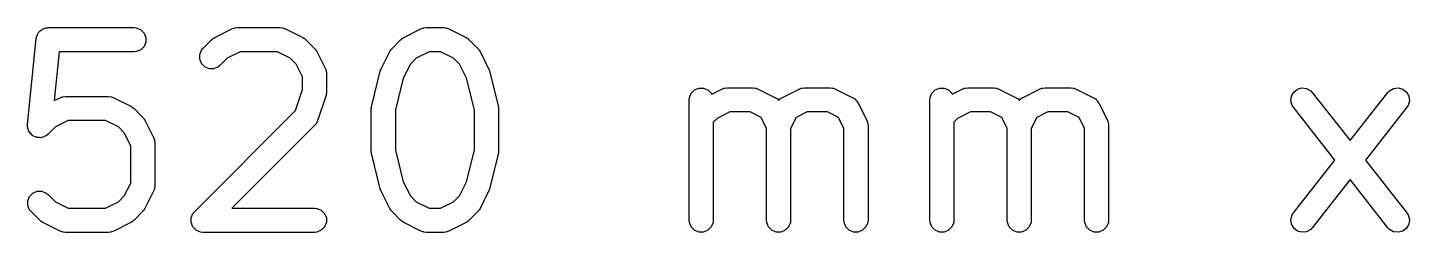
# Model space of a CAD drawing. Header units: inches. Extents: x -2.6 to 7.6, y 0.3 to 5.2.
# Drawn here: x 4.8255 to 5.2777, y 4.7604 to 4.8273 of the extents above; entities that cross this region are included whole.
import ezdxf

# ---------------------------------------------------------------- set-up
doc = ezdxf.new("R2010")
doc.units = ezdxf.units.IN
doc.header["$MEASUREMENT"] = 0
doc.layers.add('BLACK', color=250, linetype='CONTINUOUS')

msp = doc.modelspace()

# ---------------------------------------------------------------- linework, layer by layer
at = {"layer": 'BLACK', "linetype": 'CONTINUOUS'}
for p, q in [((4.82848, 4.82453), (4.82875, 4.82504)), ((4.82875, 4.82504), (4.82897, 4.82557)), ((4.82897, 4.82557), (4.82911, 4.82571)), ((4.82911, 4.82571), (4.8292, 4.82589)), ((4.8292, 4.82589), (4.82965, 4.82625)), ((4.82965, 4.82625), (4.83006, 4.82666)), ((4.83006, 4.82666), (4.83024, 4.82673)), ((4.83024, 4.82673), (4.83039, 4.82686)), ((4.83039, 4.82686), (4.83094, 4.82703)), ((4.83094, 4.82703), (4.83148, 4.82725)), ((4.83148, 4.82725), (4.83177, 4.82728)), ((4.83177, 4.82728), (4.83186, 4.8273)), ((4.83186, 4.8273), (4.83196, 4.82729)), ((4.83196, 4.82729), (4.83224, 4.82732)), ((4.83224, 4.82732), (4.86037, 4.82732)), ((4.86037, 4.82732), (4.86113, 4.82725)), ((4.86113, 4.82725), (4.86255, 4.82666)), ((4.86255, 4.82666), (4.86364, 4.82557)), ((4.86364, 4.82557), (4.86423, 4.82415)), ((4.88673, 4.82409), (4.89235, 4.82691)), ((4.89235, 4.82691), (4.89307, 4.82718)), ((4.89307, 4.82718), (4.89321, 4.82719)), ((4.89321, 4.82719), (4.89334, 4.82725)), ((4.89334, 4.82725), (4.89411, 4.82732)), ((4.89411, 4.82732), (4.90817, 4.82732)), ((4.90817, 4.82732), (4.90894, 4.82725)), ((4.90894, 4.82725), (4.90907, 4.82719)), ((4.90907, 4.82719), (4.90921, 4.82718)), ((4.90921, 4.82718), (4.90993, 4.82691)), ((4.90993, 4.82691), (4.91556, 4.82409)), ((4.94859, 4.82409), (4.95422, 4.82691)), ((4.95422, 4.82691), (4.95494, 4.82718)), ((4.95494, 4.82718), (4.95508, 4.82719)), ((4.95508, 4.82719), (4.95521, 4.82725)), ((4.95521, 4.82725), (4.95598, 4.82732)), ((4.95598, 4.82732), (4.9616, 4.82732)), ((4.9616, 4.82732), (4.96237, 4.82725)), ((4.96237, 4.82725), (4.9625, 4.82719)), ((4.9625, 4.82719), (4.96264, 4.82718)), ((4.96264, 4.82718), (4.96336, 4.82691)), ((4.96336, 4.82691), (4.96899, 4.82409)), ((4.82551, 4.79565), (4.82833, 4.82378)), ((4.82833, 4.82378), (4.82838, 4.82406)), ((4.82838, 4.82415), (4.82842, 4.82424)), ((4.82838, 4.82406), (4.82838, 4.82415)), ((4.82842, 4.82424), (4.82848, 4.82453)), ((4.86255, 4.82011), (4.86113, 4.81952)), ((4.86364, 4.8212), (4.86255, 4.82011)), ((4.86423, 4.82262), (4.86364, 4.8212)), ((4.86423, 4.82415), (4.86423, 4.82262)), ((4.8824, 4.81995), (4.88289, 4.82054)), ((4.88289, 4.82054), (4.8857, 4.82336)), ((4.8857, 4.82336), (4.88601, 4.8236)), ((4.88601, 4.8236), (4.88607, 4.82368)), ((4.88607, 4.82368), (4.88619, 4.82376)), ((4.88619, 4.82376), (4.8863, 4.82385)), ((4.8863, 4.82385), (4.8864, 4.82389)), ((4.8864, 4.82389), (4.88673, 4.82409)), ((4.91556, 4.82409), (4.91589, 4.82389)), ((4.91589, 4.82389), (4.91598, 4.82385)), ((4.91598, 4.82385), (4.91609, 4.82376)), ((4.91609, 4.82376), (4.91621, 4.82368)), ((4.91621, 4.82368), (4.91628, 4.8236)), ((4.91628, 4.8236), (4.91658, 4.82336)), ((4.91658, 4.82336), (4.91939, 4.82054)), ((4.91939, 4.82054), (4.91964, 4.82024)), ((4.91964, 4.82024), (4.91972, 4.82017)), ((4.91972, 4.82017), (4.91979, 4.82006)), ((4.94436, 4.82006), (4.94443, 4.82017)), ((4.94443, 4.82017), (4.94451, 4.82024)), ((4.94451, 4.82024), (4.94476, 4.82054)), ((4.94476, 4.82054), (4.94757, 4.82336)), ((4.94757, 4.82336), (4.94787, 4.8236)), ((4.94787, 4.8236), (4.94794, 4.82368)), ((4.94794, 4.82368), (4.94806, 4.82376)), ((4.94806, 4.82376), (4.94817, 4.82385)), ((4.94817, 4.82385), (4.94826, 4.82389)), ((4.94826, 4.82389), (4.94859, 4.82409)), ((4.96899, 4.82409), (4.96932, 4.82389)), ((4.96932, 4.82389), (4.96941, 4.82385)), ((4.96941, 4.82385), (4.96952, 4.82376)), ((4.96952, 4.82376), (4.96964, 4.82368)), ((4.96964, 4.82368), (4.96971, 4.8236)), ((4.96971, 4.8236), (4.97001, 4.82336)), ((4.97001, 4.82336), (4.97282, 4.82054)), ((4.97282, 4.82054), (4.97307, 4.82024)), ((4.97307, 4.82024), (4.97315, 4.82017)), ((4.97315, 4.82017), (4.97322, 4.82006)), ((4.83581, 4.81945), (4.83421, 4.80346)), ((4.86037, 4.81945), (4.83581, 4.81945)), ((4.86113, 4.81952), (4.86037, 4.81945)), ((4.88181, 4.81853), (4.8824, 4.81995)), ((4.88181, 4.81699), (4.88181, 4.81853)), ((4.8824, 4.81557), (4.88181, 4.81699)), ((4.88349, 4.81449), (4.8824, 4.81557)), ((4.89082, 4.81734), (4.88846, 4.81498)), ((4.89504, 4.81945), (4.89082, 4.81734)), ((4.90724, 4.81945), (4.89504, 4.81945)), ((4.91146, 4.81734), (4.90724, 4.81945)), ((4.91337, 4.81543), (4.91146, 4.81734)), ((4.91979, 4.82006), (4.91988, 4.81995)), ((4.91988, 4.81995), (4.91992, 4.81985)), ((4.91992, 4.81985), (4.92013, 4.81952)), ((4.92013, 4.81952), (4.92294, 4.8139)), ((4.94121, 4.8139), (4.94402, 4.81952)), ((4.94402, 4.81952), (4.94423, 4.81985)), ((4.94423, 4.81985), (4.94427, 4.81995)), ((4.94427, 4.81995), (4.94436, 4.82006)), ((4.95269, 4.81734), (4.95078, 4.81543)), ((4.95691, 4.81945), (4.95269, 4.81734)), ((4.96067, 4.81945), (4.95691, 4.81945)), ((4.9649, 4.81734), (4.96067, 4.81945)), ((4.9668, 4.81543), (4.9649, 4.81734)), ((4.97322, 4.82006), (4.97331, 4.81995)), ((4.97331, 4.81995), (4.97335, 4.81985)), ((4.97335, 4.81985), (4.97356, 4.81952)), ((4.97356, 4.81952), (4.97637, 4.8139)), ((4.88491, 4.8139), (4.88349, 4.81449)), ((4.88644, 4.8139), (4.88491, 4.8139)), ((4.88786, 4.81449), (4.88644, 4.8139)), ((4.88846, 4.81498), (4.88786, 4.81449)), ((4.91548, 4.81121), (4.91337, 4.81543)), ((4.91548, 4.80715), (4.91548, 4.81121)), ((4.92294, 4.8139), (4.92322, 4.81318)), ((4.92322, 4.81318), (4.92323, 4.81303)), ((4.92323, 4.81303), (4.92328, 4.8129)), ((4.92328, 4.8129), (4.92336, 4.81214)), ((4.92336, 4.81214), (4.92336, 4.80651)), ((4.9381, 4.80184), (4.94091, 4.81309)), ((4.94091, 4.81309), (4.94093, 4.81315)), ((4.94093, 4.81318), (4.94106, 4.8135)), ((4.94093, 4.81315), (4.94093, 4.81318)), ((4.94106, 4.8135), (4.94117, 4.81382)), ((4.94117, 4.81382), (4.94119, 4.81384)), ((4.94119, 4.81384), (4.94121, 4.8139)), ((4.95078, 4.81543), (4.94844, 4.81076)), ((4.96914, 4.81076), (4.9668, 4.81543)), ((4.97637, 4.8139), (4.97639, 4.81384)), ((4.97639, 4.81384), (4.97641, 4.81382)), ((4.97641, 4.81382), (4.97653, 4.8135)), ((4.97653, 4.8135), (4.97665, 4.81318)), ((4.97665, 4.81318), (4.97665, 4.81315)), ((4.97665, 4.81315), (4.97667, 4.81309)), ((4.97667, 4.81309), (4.97948, 4.80184)), ((4.91317, 4.8002), (4.91548, 4.80715)), ((4.92336, 4.80651), (4.92332, 4.80612)), ((4.94844, 4.81076), (4.94586, 4.8004)), ((4.97173, 4.8004), (4.96914, 4.81076)), ((5.04269, 4.80589), (5.04378, 4.80697)), ((5.04378, 4.80697), (5.0452, 4.80756)), ((5.0452, 4.80756), (5.04674, 4.80756)), ((5.04674, 4.80756), (5.04815, 4.80697)), ((5.04815, 4.80697), (5.04924, 4.80589)), ((5.04937, 4.80558), (5.05264, 4.80722)), ((5.05264, 4.80722), (5.05336, 4.8075)), ((5.05336, 4.8075), (5.05351, 4.80751)), ((5.05351, 4.80751), (5.05364, 4.80756)), ((5.05364, 4.80756), (5.0544, 4.80764)), ((5.0544, 4.80764), (5.06284, 4.80764)), ((5.06284, 4.80764), (5.06361, 4.80756)), ((5.06361, 4.80756), (5.06374, 4.80751)), ((5.06374, 4.80751), (5.06388, 4.8075)), ((5.06388, 4.8075), (5.0646, 4.80722)), ((5.0646, 4.80722), (5.07023, 4.80441)), ((5.07233, 4.80441), (5.07795, 4.80722)), ((5.07795, 4.80722), (5.07867, 4.8075)), ((5.07867, 4.8075), (5.07881, 4.80751)), ((5.07881, 4.80751), (5.07895, 4.80756)), ((5.07895, 4.80756), (5.07971, 4.80764)), ((5.07971, 4.80764), (5.08815, 4.80764)), ((5.08815, 4.80764), (5.08892, 4.80756)), ((5.08892, 4.80756), (5.08905, 4.80751)), ((5.08905, 4.80751), (5.08919, 4.8075)), ((5.08919, 4.8075), (5.08991, 4.80722)), ((5.08991, 4.80722), (5.09553, 4.80441)), ((5.12143, 4.80589), (5.12252, 4.80697)), ((5.12252, 4.80697), (5.12394, 4.80756)), ((5.12394, 4.80756), (5.12548, 4.80756)), ((5.12548, 4.80756), (5.12689, 4.80697)), ((5.12689, 4.80697), (5.12798, 4.80589)), ((5.12811, 4.80558), (5.13138, 4.80722)), ((5.13138, 4.80722), (5.1321, 4.8075)), ((5.1321, 4.8075), (5.13225, 4.80751)), ((5.13225, 4.80751), (5.13238, 4.80756)), ((5.13238, 4.80756), (5.13314, 4.80764)), ((5.13314, 4.80764), (5.14158, 4.80764)), ((5.14158, 4.80764), (5.14235, 4.80756)), ((5.14235, 4.80756), (5.14248, 4.80751)), ((5.14248, 4.80751), (5.14262, 4.8075)), ((5.14262, 4.8075), (5.14334, 4.80722)), ((5.14334, 4.80722), (5.14897, 4.80441)), ((5.15107, 4.80441), (5.15669, 4.80722)), ((5.15669, 4.80722), (5.15741, 4.8075)), ((5.15741, 4.8075), (5.15755, 4.80751)), ((5.15755, 4.80751), (5.15769, 4.80756)), ((5.15769, 4.80756), (5.15845, 4.80764)), ((5.15845, 4.80764), (5.16689, 4.80764)), ((5.16689, 4.80764), (5.16766, 4.80756)), ((5.16766, 4.80756), (5.16779, 4.80751)), ((5.16779, 4.80751), (5.16793, 4.8075)), ((5.16793, 4.8075), (5.16865, 4.80722)), ((5.16865, 4.80722), (5.17427, 4.80441)), ((5.23983, 4.80626), (5.24104, 4.80721)), ((5.24104, 4.80721), (5.24252, 4.80763)), ((5.24252, 4.80763), (5.24404, 4.80744)), ((5.24404, 4.80744), (5.24538, 4.80669)), ((5.24538, 4.80669), (5.24591, 4.80613)), ((5.27066, 4.80613), (5.27119, 4.80669)), ((5.27119, 4.80669), (5.27253, 4.80744)), ((5.27253, 4.80744), (5.27405, 4.80763)), ((5.27405, 4.80763), (5.27553, 4.80721)), ((5.27553, 4.80721), (5.27674, 4.80626)), ((4.83421, 4.80346), (4.83611, 4.80441)), ((4.83611, 4.80441), (4.83683, 4.80468)), ((4.83683, 4.80468), (4.83697, 4.80469)), ((4.83697, 4.80469), (4.8371, 4.80475)), ((4.8371, 4.80475), (4.83787, 4.80482)), ((4.83787, 4.80482), (4.85193, 4.80482)), ((4.85193, 4.80482), (4.8527, 4.80475)), ((4.8527, 4.80475), (4.85283, 4.80469)), ((4.85283, 4.80469), (4.85297, 4.80468)), ((4.85297, 4.80468), (4.85369, 4.80441)), ((4.85369, 4.80441), (4.85931, 4.8016)), ((4.92316, 4.80527), (4.92034, 4.79683)), ((4.92324, 4.80565), (4.92316, 4.80527)), ((4.92328, 4.80574), (4.92324, 4.80565)), ((4.9233, 4.80588), (4.92328, 4.80574)), ((4.92333, 4.80602), (4.9233, 4.80588)), ((4.92332, 4.80612), (4.92333, 4.80602)), ((5.04203, 4.8037), (5.04211, 4.80447)), ((5.04203, 4.76433), (5.04203, 4.8037)), ((5.04211, 4.80447), (5.04269, 4.80589)), ((5.04924, 4.80589), (5.04937, 4.80558)), ((5.07023, 4.80441), (5.07035, 4.80433)), ((5.07035, 4.80433), (5.07041, 4.80431)), ((5.07041, 4.80431), (5.07049, 4.80424)), ((5.07049, 4.80424), (5.07088, 4.804)), ((5.07088, 4.804), (5.0712, 4.80362)), ((5.0712, 4.80362), (5.07128, 4.80356)), ((5.07128, 4.80356), (5.07135, 4.80362)), ((5.07135, 4.80362), (5.07168, 4.804)), ((5.07168, 4.804), (5.07206, 4.80424)), ((5.07206, 4.80424), (5.07214, 4.80431)), ((5.07214, 4.80431), (5.0722, 4.80433)), ((5.0722, 4.80433), (5.07233, 4.80441)), ((5.09553, 4.80441), (5.09566, 4.80433)), ((5.09566, 4.80433), (5.09572, 4.80431)), ((5.09572, 4.80431), (5.0958, 4.80424)), ((5.0958, 4.80424), (5.09619, 4.804)), ((5.09619, 4.804), (5.09651, 4.80362)), ((5.09651, 4.80362), (5.09688, 4.8033)), ((5.09688, 4.8033), (5.09713, 4.80291)), ((5.09713, 4.80291), (5.09719, 4.80284)), ((5.09719, 4.80284), (5.09721, 4.80278)), ((5.09721, 4.80278), (5.0973, 4.80265)), ((5.0973, 4.80265), (5.10011, 4.79702)), ((5.12077, 4.8037), (5.12085, 4.80447)), ((5.12077, 4.76433), (5.12077, 4.8037)), ((5.12085, 4.80447), (5.12143, 4.80589)), ((5.12798, 4.80589), (5.12811, 4.80558)), ((5.14897, 4.80441), (5.14909, 4.80433)), ((5.14909, 4.80433), (5.14915, 4.80431)), ((5.14915, 4.80431), (5.14923, 4.80424)), ((5.14923, 4.80424), (5.14962, 4.804)), ((5.14962, 4.804), (5.14994, 4.80362)), ((5.14994, 4.80362), (5.15002, 4.80356)), ((5.15002, 4.80356), (5.15009, 4.80362)), ((5.15009, 4.80362), (5.15042, 4.804)), ((5.15042, 4.804), (5.1508, 4.80424)), ((5.1508, 4.80424), (5.15088, 4.80431)), ((5.15088, 4.80431), (5.15094, 4.80433)), ((5.15094, 4.80433), (5.15107, 4.80441)), ((5.17427, 4.80441), (5.1744, 4.80433)), ((5.1744, 4.80433), (5.17446, 4.80431)), ((5.17446, 4.80431), (5.17454, 4.80424)), ((5.17454, 4.80424), (5.17493, 4.804)), ((5.17493, 4.804), (5.17525, 4.80362)), ((5.17525, 4.80362), (5.17562, 4.8033)), ((5.17562, 4.8033), (5.17587, 4.80291)), ((5.17587, 4.80291), (5.17593, 4.80284)), ((5.17593, 4.80284), (5.17595, 4.80278)), ((5.17595, 4.80278), (5.17604, 4.80265)), ((5.17604, 4.80265), (5.17885, 4.79702)), ((5.23889, 4.8034), (5.23908, 4.80492)), ((5.23931, 4.80192), (5.23889, 4.8034)), ((5.23908, 4.80492), (5.23983, 4.80626)), ((5.24591, 4.80613), (5.25828, 4.79039)), ((5.25828, 4.79039), (5.27066, 4.80613)), ((5.27674, 4.80626), (5.27749, 4.80492)), ((5.27768, 4.8034), (5.27726, 4.80192)), ((5.27749, 4.80492), (5.27768, 4.8034)), ((4.85931, 4.8016), (4.85964, 4.80139)), ((4.85964, 4.80139), (4.85974, 4.80135)), ((4.85974, 4.80135), (4.85985, 4.80126)), ((4.85985, 4.80126), (4.85997, 4.80119)), ((4.85997, 4.80119), (4.86004, 4.80111)), ((4.86004, 4.80111), (4.86034, 4.80086)), ((4.86034, 4.80086), (4.86315, 4.79805)), ((4.86315, 4.79805), (4.8634, 4.79775)), ((4.8634, 4.79775), (4.86348, 4.79768)), ((4.86348, 4.79768), (4.86355, 4.79756)), ((4.86355, 4.79756), (4.86364, 4.79745)), ((4.88008, 4.76711), (4.91317, 4.8002)), ((4.93798, 4.80089), (4.93799, 4.80102)), ((4.93798, 4.78683), (4.93798, 4.80089)), ((4.93799, 4.80108), (4.93803, 4.80137)), ((4.93799, 4.80102), (4.93799, 4.80108)), ((4.93803, 4.80137), (4.93806, 4.80166)), ((4.93806, 4.80166), (4.93808, 4.80171)), ((4.93808, 4.80171), (4.9381, 4.80184)), ((4.94586, 4.8004), (4.94586, 4.78731)), ((4.97173, 4.78731), (4.97173, 4.8004)), ((4.97948, 4.80184), (4.9795, 4.80171)), ((4.9795, 4.80171), (4.97953, 4.80166)), ((4.97953, 4.80166), (4.97955, 4.80137)), ((4.97955, 4.80137), (4.9796, 4.80108)), ((4.9796, 4.80108), (4.97959, 4.80102)), ((4.97959, 4.80102), (4.9796, 4.80089)), ((4.9796, 4.80089), (4.9796, 4.78683)), ((5.05111, 4.79765), (5.0499, 4.79644)), ((5.05533, 4.79976), (5.05111, 4.79765)), ((5.06191, 4.79976), (5.05533, 4.79976)), ((5.06553, 4.79795), (5.06191, 4.79976)), ((5.06734, 4.79433), (5.06553, 4.79795)), ((5.07702, 4.79795), (5.07521, 4.79433)), ((5.08064, 4.79976), (5.07702, 4.79795)), ((5.08722, 4.79976), (5.08064, 4.79976)), ((5.09084, 4.79795), (5.08722, 4.79976)), ((5.09265, 4.79433), (5.09084, 4.79795)), ((5.12985, 4.79765), (5.12864, 4.79644)), ((5.13407, 4.79976), (5.12985, 4.79765)), ((5.14065, 4.79976), (5.13407, 4.79976)), ((5.14427, 4.79795), (5.14065, 4.79976)), ((5.14608, 4.79433), (5.14427, 4.79795)), ((5.15576, 4.79795), (5.15395, 4.79433)), ((5.15938, 4.79976), (5.15576, 4.79795)), ((5.16596, 4.79976), (5.15938, 4.79976)), ((5.16958, 4.79795), (5.16596, 4.79976)), ((5.17139, 4.79433), (5.16958, 4.79795)), ((5.23972, 4.80127), (5.23931, 4.80192)), ((5.25328, 4.78401), (5.23972, 4.80127)), ((5.27685, 4.80127), (5.26329, 4.78401)), ((5.27726, 4.80192), (5.27685, 4.80127)), ((4.82551, 4.79488), (4.82551, 4.79565)), ((4.82557, 4.79469), (4.82551, 4.79488)), ((4.82557, 4.7945), (4.82557, 4.79469)), ((4.82579, 4.79396), (4.82557, 4.7945)), ((4.82596, 4.79341), (4.82579, 4.79396)), ((4.82608, 4.79326), (4.82596, 4.79341)), ((4.82616, 4.79308), (4.82608, 4.79326)), ((4.82657, 4.79267), (4.82616, 4.79308)), ((4.83458, 4.79484), (4.83222, 4.79248)), ((4.8388, 4.79695), (4.83458, 4.79484)), ((4.851, 4.79695), (4.8388, 4.79695)), ((4.85522, 4.79484), (4.851, 4.79695)), ((4.85713, 4.79293), (4.85522, 4.79484)), ((4.86364, 4.79745), (4.86368, 4.79735)), ((4.86368, 4.79735), (4.86389, 4.79702)), ((4.86389, 4.79702), (4.8667, 4.7914)), ((4.91939, 4.79529), (4.89237, 4.76827)), ((4.91988, 4.79589), (4.91939, 4.79529)), ((4.91994, 4.79602), (4.91988, 4.79589)), ((4.92003, 4.79613), (4.91994, 4.79602)), ((4.92034, 4.79683), (4.92003, 4.79613)), ((5.0499, 4.79644), (5.0499, 4.76433)), ((5.06734, 4.76433), (5.06734, 4.79433)), ((5.07521, 4.79433), (5.07521, 4.76433)), ((5.09265, 4.76433), (5.09265, 4.79433)), ((5.10011, 4.79702), (5.10038, 4.7963)), ((5.10038, 4.7963), (5.10039, 4.79616)), ((5.10039, 4.79616), (5.10045, 4.79603)), ((5.10045, 4.79603), (5.10052, 4.79526)), ((5.10052, 4.79526), (5.10052, 4.76433)), ((5.12864, 4.79644), (5.12864, 4.76433)), ((5.14608, 4.76433), (5.14608, 4.79433)), ((5.15395, 4.79433), (5.15395, 4.76433)), ((5.17139, 4.76433), (5.17139, 4.79433)), ((5.17885, 4.79702), (5.17912, 4.7963)), ((5.17912, 4.7963), (5.17913, 4.79616)), ((5.17913, 4.79616), (5.17919, 4.79603)), ((5.17919, 4.79603), (5.17926, 4.79526)), ((5.17926, 4.79526), (5.17926, 4.76433)), ((4.82693, 4.79222), (4.82657, 4.79267)), ((4.8271, 4.79213), (4.82693, 4.79222)), ((4.82724, 4.79199), (4.8271, 4.79213)), ((4.82778, 4.79177), (4.82724, 4.79199)), ((4.82828, 4.7915), (4.82778, 4.79177)), ((4.82848, 4.79148), (4.82828, 4.7915)), ((4.82866, 4.7914), (4.82848, 4.79148)), ((4.82924, 4.7914), (4.82866, 4.7914)), ((4.82981, 4.79134), (4.82924, 4.7914)), ((4.83, 4.7914), (4.82981, 4.79134)), ((4.8302, 4.7914), (4.83, 4.7914)), ((4.83073, 4.79162), (4.8302, 4.7914)), ((4.83128, 4.79179), (4.83073, 4.79162)), ((4.83144, 4.79191), (4.83128, 4.79179)), ((4.83162, 4.79199), (4.83144, 4.79191)), ((4.83222, 4.79248), (4.83162, 4.79199)), ((4.85924, 4.78871), (4.85713, 4.79293)), ((4.85924, 4.77651), (4.85924, 4.78871)), ((4.8667, 4.7914), (4.86698, 4.79068)), ((4.86698, 4.79068), (4.86699, 4.79054)), ((4.86699, 4.79054), (4.86704, 4.79041)), ((4.86704, 4.79041), (4.86711, 4.78964)), ((4.86711, 4.78964), (4.86711, 4.77558)), ((4.93799, 4.78669), (4.93798, 4.78683)), ((4.93799, 4.78664), (4.93799, 4.78669)), ((4.93803, 4.78635), (4.93799, 4.78664)), ((4.93806, 4.78606), (4.93803, 4.78635)), ((4.93808, 4.78601), (4.93806, 4.78606)), ((4.9381, 4.78587), (4.93808, 4.78601)), ((4.94091, 4.77462), (4.9381, 4.78587)), ((4.94586, 4.78731), (4.94844, 4.77695)), ((4.96914, 4.77695), (4.97173, 4.78731)), ((4.97948, 4.78587), (4.97667, 4.77462)), ((4.9795, 4.78601), (4.97948, 4.78587)), ((4.97953, 4.78606), (4.9795, 4.78601)), ((4.97955, 4.78635), (4.97953, 4.78606)), ((4.9796, 4.78664), (4.97955, 4.78635)), ((4.9796, 4.78683), (4.97959, 4.78669)), ((4.97959, 4.78669), (4.9796, 4.78664)), ((5.23972, 4.76676), (5.25328, 4.78401)), ((5.26329, 4.78401), (5.27685, 4.76676)), ((4.85713, 4.77229), (4.85924, 4.77651)), ((4.86711, 4.77558), (4.86704, 4.77481)), ((4.94844, 4.77695), (4.95078, 4.77229)), ((4.9668, 4.77229), (4.96914, 4.77695)), ((5.25828, 4.77764), (5.24591, 4.7619)), ((5.27066, 4.7619), (5.25828, 4.77764)), ((4.82557, 4.77072), (4.82616, 4.77214)), ((4.82557, 4.76919), (4.82557, 4.77072)), ((4.82616, 4.77214), (4.82724, 4.77323)), ((4.82724, 4.77323), (4.82866, 4.77382)), ((4.82866, 4.77382), (4.8302, 4.77382)), ((4.8302, 4.77382), (4.83162, 4.77323)), ((4.83162, 4.77323), (4.83222, 4.77274)), ((4.83222, 4.77274), (4.83458, 4.77038)), ((4.83458, 4.77038), (4.8388, 4.76827)), ((4.851, 4.76827), (4.85522, 4.77038)), ((4.85522, 4.77038), (4.85713, 4.77229)), ((4.8667, 4.77382), (4.86389, 4.76819)), ((4.86698, 4.77454), (4.8667, 4.77382)), ((4.86699, 4.77468), (4.86698, 4.77454)), ((4.86704, 4.77481), (4.86699, 4.77468)), ((4.94093, 4.77457), (4.94091, 4.77462)), ((4.94093, 4.77454), (4.94093, 4.77457)), ((4.94106, 4.77422), (4.94093, 4.77454)), ((4.94117, 4.7739), (4.94106, 4.77422)), ((4.94119, 4.77387), (4.94117, 4.7739)), ((4.94121, 4.77382), (4.94119, 4.77387)), ((4.94402, 4.76819), (4.94121, 4.77382)), ((4.95078, 4.77229), (4.95269, 4.77038)), ((4.95269, 4.77038), (4.95691, 4.76827)), ((4.96067, 4.76827), (4.9649, 4.77038)), ((4.9649, 4.77038), (4.9668, 4.77229)), ((4.97637, 4.77382), (4.97356, 4.76819)), ((4.97639, 4.77387), (4.97637, 4.77382)), ((4.97641, 4.7739), (4.97639, 4.77387)), ((4.97653, 4.77422), (4.97641, 4.7739)), ((4.97665, 4.77454), (4.97653, 4.77422)), ((4.97667, 4.77462), (4.97665, 4.77457)), ((4.97665, 4.77457), (4.97665, 4.77454)), ((4.82616, 4.76777), (4.82557, 4.76919)), ((4.82665, 4.76717), (4.82616, 4.76777)), ((4.82946, 4.76436), (4.82665, 4.76717)), ((4.8388, 4.76827), (4.851, 4.76827)), ((4.86315, 4.76717), (4.86034, 4.76436)), ((4.8634, 4.76747), (4.86315, 4.76717)), ((4.86348, 4.76754), (4.8634, 4.76747)), ((4.86355, 4.76766), (4.86348, 4.76754)), ((4.86364, 4.76777), (4.86355, 4.76766)), ((4.86368, 4.76786), (4.86364, 4.76777)), ((4.86389, 4.76819), (4.86368, 4.76786)), ((4.879, 4.7651), (4.87959, 4.76652)), ((4.87959, 4.76652), (4.88008, 4.76711)), ((4.89237, 4.76827), (4.91942, 4.76827)), ((4.91942, 4.76827), (4.92019, 4.76819)), ((4.92019, 4.76819), (4.92161, 4.7676)), ((4.92161, 4.7676), (4.92269, 4.76652)), ((4.92269, 4.76652), (4.92328, 4.7651)), ((4.94423, 4.76786), (4.94402, 4.76819)), ((4.94427, 4.76777), (4.94423, 4.76786)), ((4.94436, 4.76766), (4.94427, 4.76777)), ((4.94443, 4.76754), (4.94436, 4.76766)), ((4.94451, 4.76747), (4.94443, 4.76754)), ((4.94476, 4.76717), (4.94451, 4.76747)), ((4.94757, 4.76436), (4.94476, 4.76717)), ((4.95691, 4.76827), (4.96067, 4.76827)), ((4.97282, 4.76717), (4.97001, 4.76436)), ((4.97307, 4.76747), (4.97282, 4.76717)), ((4.97315, 4.76754), (4.97307, 4.76747)), ((4.97322, 4.76766), (4.97315, 4.76754)), ((4.97331, 4.76777), (4.97322, 4.76766)), ((4.97335, 4.76786), (4.97331, 4.76777)), ((4.97356, 4.76819), (4.97335, 4.76786)), ((5.23889, 4.76463), (5.23931, 4.76611)), ((5.23931, 4.76611), (5.23972, 4.76676)), ((5.27685, 4.76676), (5.27726, 4.76611)), ((5.27726, 4.76611), (5.27768, 4.76463)), ((4.82976, 4.76411), (4.82946, 4.76436)), ((4.82983, 4.76403), (4.82976, 4.76411)), ((4.82995, 4.76396), (4.82983, 4.76403)), ((4.83006, 4.76387), (4.82995, 4.76396)), ((4.83015, 4.76383), (4.83006, 4.76387)), ((4.83048, 4.76362), (4.83015, 4.76383)), ((4.83611, 4.76081), (4.83048, 4.76362)), ((4.85931, 4.76362), (4.85369, 4.76081)), ((4.85964, 4.76383), (4.85931, 4.76362)), ((4.85974, 4.76387), (4.85964, 4.76383)), ((4.85985, 4.76396), (4.85974, 4.76387)), ((4.85997, 4.76403), (4.85985, 4.76396)), ((4.86004, 4.76411), (4.85997, 4.76403)), ((4.86034, 4.76436), (4.86004, 4.76411)), ((4.879, 4.76356), (4.879, 4.7651)), ((4.87959, 4.76214), (4.879, 4.76356)), ((4.88068, 4.76106), (4.87959, 4.76214)), ((4.92269, 4.76214), (4.92161, 4.76106)), ((4.92328, 4.76356), (4.92269, 4.76214)), ((4.92328, 4.7651), (4.92328, 4.76356)), ((4.94787, 4.76411), (4.94757, 4.76436)), ((4.94794, 4.76403), (4.94787, 4.76411)), ((4.94806, 4.76396), (4.94794, 4.76403)), ((4.94817, 4.76387), (4.94806, 4.76396)), ((4.94826, 4.76383), (4.94817, 4.76387)), ((4.94859, 4.76362), (4.94826, 4.76383)), ((4.95422, 4.76081), (4.94859, 4.76362)), ((4.96899, 4.76362), (4.96336, 4.76081)), ((4.96932, 4.76383), (4.96899, 4.76362)), ((4.96941, 4.76387), (4.96932, 4.76383)), ((4.96952, 4.76396), (4.96941, 4.76387)), ((4.96964, 4.76403), (4.96952, 4.76396)), ((4.96971, 4.76411), (4.96964, 4.76403)), ((4.97001, 4.76436), (4.96971, 4.76411)), ((5.04211, 4.76356), (5.04203, 4.76433)), ((5.04269, 4.76214), (5.04211, 4.76356)), ((5.04378, 4.76106), (5.04269, 4.76214)), ((5.04924, 4.76214), (5.04815, 4.76106)), ((5.04983, 4.76356), (5.04924, 4.76214)), ((5.0499, 4.76433), (5.04983, 4.76356)), ((5.06742, 4.76356), (5.06734, 4.76433)), ((5.068, 4.76214), (5.06742, 4.76356)), ((5.06909, 4.76106), (5.068, 4.76214)), ((5.07455, 4.76214), (5.07346, 4.76106)), ((5.07514, 4.76356), (5.07455, 4.76214)), ((5.07521, 4.76433), (5.07514, 4.76356)), ((5.09272, 4.76356), (5.09265, 4.76433)), ((5.09331, 4.76214), (5.09272, 4.76356)), ((5.0944, 4.76106), (5.09331, 4.76214)), ((5.09986, 4.76214), (5.09877, 4.76106)), ((5.10045, 4.76356), (5.09986, 4.76214)), ((5.10052, 4.76433), (5.10045, 4.76356)), ((5.12085, 4.76356), (5.12077, 4.76433)), ((5.12143, 4.76214), (5.12085, 4.76356)), ((5.12252, 4.76106), (5.12143, 4.76214)), ((5.12798, 4.76214), (5.12689, 4.76106)), ((5.12857, 4.76356), (5.12798, 4.76214)), ((5.12864, 4.76433), (5.12857, 4.76356)), ((5.14616, 4.76356), (5.14608, 4.76433)), ((5.14674, 4.76214), (5.14616, 4.76356)), ((5.14783, 4.76106), (5.14674, 4.76214)), ((5.15329, 4.76214), (5.1522, 4.76106)), ((5.15388, 4.76356), (5.15329, 4.76214)), ((5.15395, 4.76433), (5.15388, 4.76356)), ((5.17146, 4.76356), (5.17139, 4.76433)), ((5.17205, 4.76214), (5.17146, 4.76356)), ((5.17314, 4.76106), (5.17205, 4.76214)), ((5.1786, 4.76214), (5.17751, 4.76106)), ((5.17919, 4.76356), (5.1786, 4.76214)), ((5.17926, 4.76433), (5.17919, 4.76356)), ((5.23908, 4.76311), (5.23889, 4.76463)), ((5.23983, 4.76177), (5.23908, 4.76311)), ((5.24104, 4.76082), (5.23983, 4.76177)), ((5.24538, 4.76134), (5.24404, 4.76059)), ((5.24591, 4.7619), (5.24538, 4.76134)), ((5.27119, 4.76134), (5.27066, 4.7619)), ((5.27253, 4.76059), (5.27119, 4.76134)), ((5.27674, 4.76177), (5.27553, 4.76082)), ((5.27749, 4.76311), (5.27674, 4.76177)), ((5.27768, 4.76463), (5.27749, 4.76311)), ((4.83683, 4.76053), (4.83611, 4.76081)), ((4.83697, 4.76052), (4.83683, 4.76053)), ((4.8371, 4.76047), (4.83697, 4.76052)), ((4.83787, 4.76039), (4.8371, 4.76047)), ((4.85193, 4.76039), (4.83787, 4.76039)), ((4.8527, 4.76047), (4.85193, 4.76039)), ((4.85283, 4.76052), (4.8527, 4.76047)), ((4.85297, 4.76053), (4.85283, 4.76052)), ((4.85369, 4.76081), (4.85297, 4.76053)), ((4.88209, 4.76047), (4.88068, 4.76106)), ((4.88286, 4.76039), (4.88209, 4.76047)), ((4.91942, 4.76039), (4.88286, 4.76039)), ((4.92019, 4.76047), (4.91942, 4.76039)), ((4.92161, 4.76106), (4.92019, 4.76047)), ((4.95494, 4.76053), (4.95422, 4.76081)), ((4.95508, 4.76052), (4.95494, 4.76053)), ((4.95521, 4.76047), (4.95508, 4.76052)), ((4.95598, 4.76039), (4.95521, 4.76047)), ((4.9616, 4.76039), (4.95598, 4.76039)), ((4.96237, 4.76047), (4.9616, 4.76039)), ((4.9625, 4.76052), (4.96237, 4.76047)), ((4.96264, 4.76053), (4.9625, 4.76052)), ((4.96336, 4.76081), (4.96264, 4.76053)), ((5.0452, 4.76047), (5.04378, 4.76106)), ((5.04674, 4.76047), (5.0452, 4.76047)), ((5.04815, 4.76106), (5.04674, 4.76047)), ((5.07051, 4.76047), (5.06909, 4.76106)), ((5.07204, 4.76047), (5.07051, 4.76047)), ((5.07346, 4.76106), (5.07204, 4.76047)), ((5.09582, 4.76047), (5.0944, 4.76106)), ((5.09735, 4.76047), (5.09582, 4.76047)), ((5.09877, 4.76106), (5.09735, 4.76047)), ((5.12394, 4.76047), (5.12252, 4.76106)), ((5.12548, 4.76047), (5.12394, 4.76047)), ((5.12689, 4.76106), (5.12548, 4.76047)), ((5.14925, 4.76047), (5.14783, 4.76106)), ((5.15079, 4.76047), (5.14925, 4.76047)), ((5.1522, 4.76106), (5.15079, 4.76047)), ((5.17456, 4.76047), (5.17314, 4.76106)), ((5.17609, 4.76047), (5.17456, 4.76047)), ((5.17751, 4.76106), (5.17609, 4.76047)), ((5.24252, 4.7604), (5.24104, 4.76082)), ((5.24404, 4.76059), (5.24252, 4.7604)), ((5.27405, 4.7604), (5.27253, 4.76059)), ((5.27553, 4.76082), (5.27405, 4.7604))]:
    msp.add_line(p, q, dxfattribs=at)

doc.saveas('drawing.dxf')
